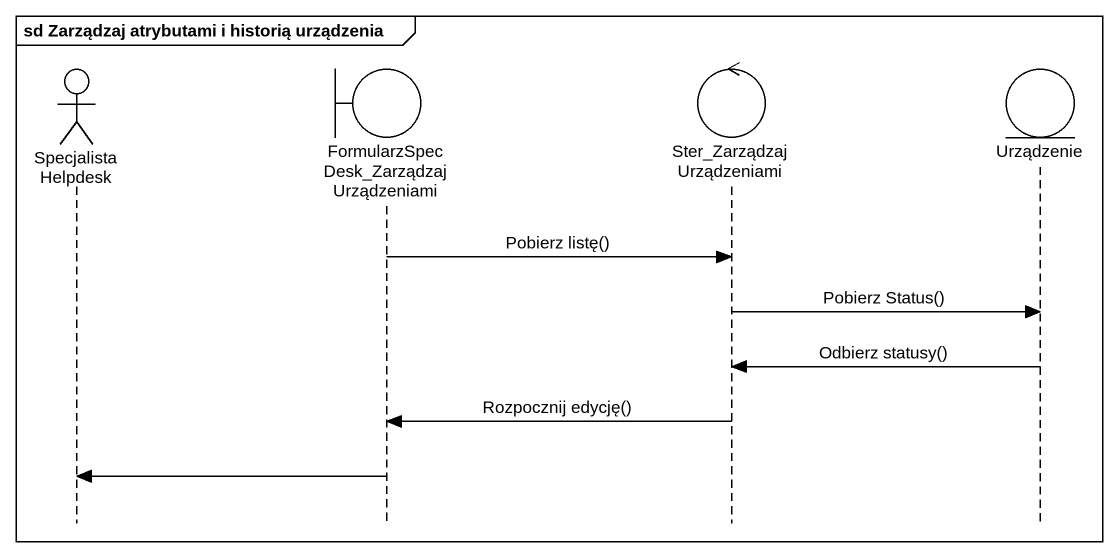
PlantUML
@startuml
mainframe sd Zarządzaj atrybutami i historią urządzenia
hide footbox
actor "Specjalista Helpdesk" as Specjalista_Helpdesk
boundary "FormularzSpecDesk_ZarządzajUrządzeniami" as FormularzSpecDesk
control Ster_ZarządzajUrządzeniami
entity Urządzenie

FormularzSpecDesk -> Ster_ZarządzajUrządzeniami : Pobierz listę()
Ster_ZarządzajUrządzeniami -> Urządzenie : Pobierz Status()
Urządzenie -> Ster_ZarządzajUrządzeniami : Odbierz statusy()
Ster_ZarządzajUrządzeniami -> FormularzSpecDesk : Rozpocznij edycję()
FormularzSpecDesk -> Specjalista_Helpdesk
@enduml
